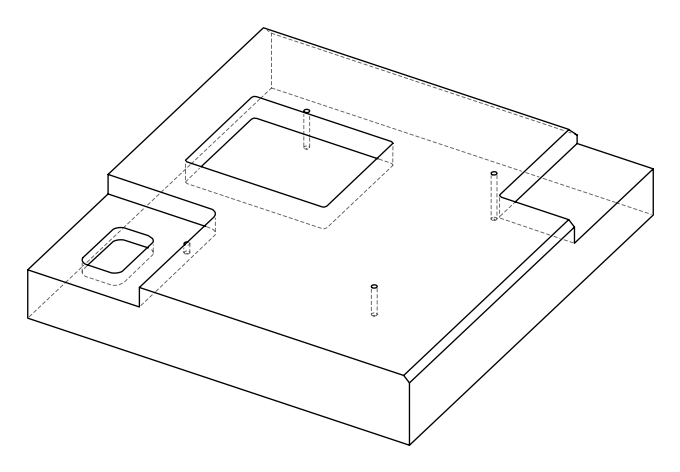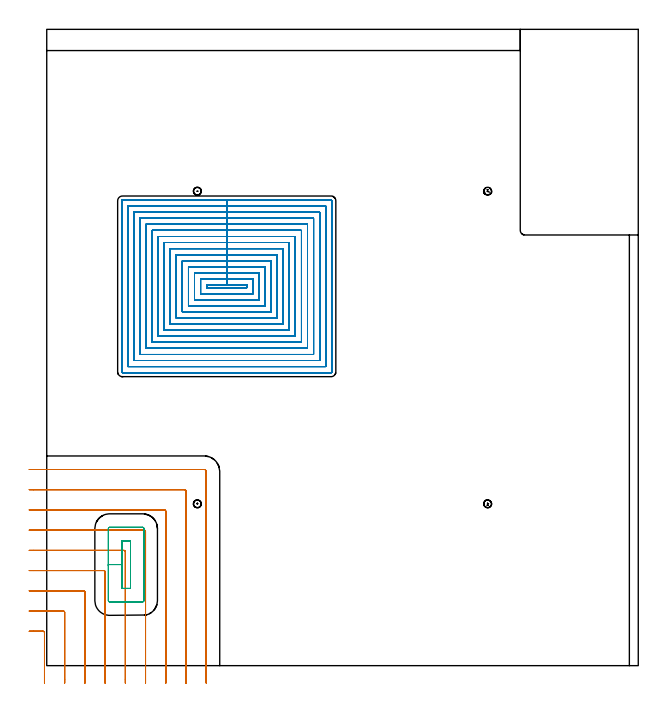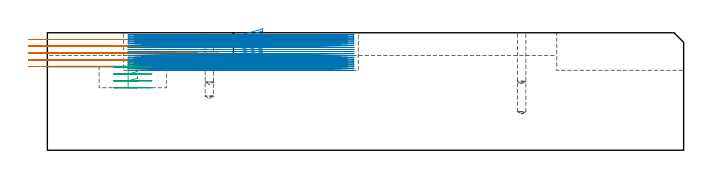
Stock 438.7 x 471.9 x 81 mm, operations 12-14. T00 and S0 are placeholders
(PLAN: 14 operations, 6 tool changes, 344.6 min)
(1 SPOT_DRILL | STEP1POCKET | NXT0321_9005460120000 | 0.03 min | 2495 mm3)
(2 SPOT_DRILL_1 | STEP1POCKET_1 | NXT0321_9005460120000 | 0.03 min | 0 mm3)
(3 SPOT_DRILL_2 | STEP1POCKET_2 | NXT0321_9005460120000 | 0.03 min | 0 mm3)
(4 SPOT_DRILL_3 | STEP1POCKET_3 | NXT0321_9005460120000 | 0.03 min | 0 mm3)
(5 DRILL_BLIND_HOLE_INTO_CENTER | STEP1POCKET | UGT0301_453 | 0.06 min | 302 mm3)
(6 DRILL_BLIND_HOLE_INTO_CENTER_1 | STEP1POCKET_1 | UGT0301_453 | 0.15 min | 883 mm3)
(7 DRILL_BLIND_HOLE_INTO_CENTER_2 | STEP1POCKET_2 | UGT0301_453 | 0.19 min | 1148 mm3)
(8 DRILL_BLIND_HOLE_INTO_CENTER_3 | STEP1POCKET_3 | UGT0301_453 | 0.23 min | 1426 mm3)
(9 AREA_MILL | FG_CHAMFER_SURFACE | UGT0205_001 | 7.84 min | 7038 mm3)
(10 AREA_MILL_1 | FG_CHAMFER_SURFACE_1 | UGT0205_001 | 17.13 min | 44196 mm3)
(11 MILL_CORNER_NOTCH_RECTANGULAR | CORNER_NOTCH_RECTANGULAR | NXT0201_008 | Follow Part, ap 1.5, ae 75% | 125.75 min | 344579 mm3)
(12 MILL_CORNER_NOTCH_RECTANGULAR_1 | CORNER_NOTCH_RECTANGULAR_1 | UGT0201_136 | Follow Part, ap 5, ae 75% | 16.54 min | 461700 mm3)
(13 MILL_RECTANGULAR_POCKET | POCKET_RECTANGULAR_STRAIGHT | NXT0201_008 | Follow Part, ap 1.5, ae 75% | 174.05 min | 561281 mm3)
(14 MILL_RECTANGULAR_POCKET_1 | POCKET_RECTANGULAR_STRAIGHT_1 | UGT0201_136 | Follow Part, ap 5, ae 75% | 2.54 min | 49487 mm3)
(TOOL NXT0321_9005460120000 | NC Spot Drill, 142deg, 12mm, Carbide, Uncoated | D12 PA142 FL30 Z2)
(TOOL UGT0301_453 | Carbide Drill 5.8 mm | D5.8 PA118 FL57 Z2)
(TOOL UGT0205_001 | Chamfer Mill 20 x 3 x 45 deg. | D20 FL50 Z2)
(TOOL NXT0201_008 | ENDMILL 6mm [2P460-0600-NA 1630] | D6 FL26 Z6)
(TOOL UGT0201_136 | Carbide End Mill 20.0 | D20 FL30 Z4)
(OP 12 MILL_CORNER_NOTCH_RECTANGULAR_1)
G17 G21 G94 G90
T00 M6
G54
G17 G0 G90 X-1.7 Y-12.854 S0 M3
G43 Z91. H0
Z76.34
G94 G1 Y-9.854 F250.
Y24.509 F500.
G3 X-2.692 Y25.5 R1.
G1 X-10.
X-13. F250.
G0 Z91.
X13.3 Y-13.
Z76.34
G1 Y-10.
Y39.508 F500.
G3 X12.308 Y40.5 R1.
G1 X-10.
X-13. F250.
G0 Z91.
X28.3 Y-13.
Z76.34
G1 Y-10.
Y54.507 F500.
G3 X27.307 Y55.5 R1.
G1 X-10.
X-13. F250.
G0 Z91.
X43.3 Y-13.
Z76.34
G1 Y-10.
Y69.507 F500.
G3 X42.307 Y70.5 R1.
G1 X-10.
X-13. F250.
G0 Z91.
X58.3 Y-13.
Z76.34
G1 Y-10.
Y84.506 F500.
G3 X57.306 Y85.5 R1.
G1 X-10.
X-13. F250.
G0 Z91.
X73.3 Y-13.
Z76.34
G1 Y-10.
Y99.506 F500.
G3 X72.306 Y100.5 R1.
G1 X-10.
X-13. F250.
G0 Z91.
X88.3 Y-13.
Z76.34
G1 Y-10.
Y114.506 F500.
G3 X87.306 Y115.5 R1.
G1 X-10.
X-13. F250.
G0 Z91.
X103.3 Y-13.
Z76.34
G1 Y-10.
Y129.505 F500.
G3 X102.305 Y130.5 R1.
G1 X-10.
X-13. F250.
G0 Z91.
X118.3 Y-13.
Z76.34
G1 Y-10.
Y143.9 F500.
G3 X116.7 Y145.5 R1.6
G1 X-10.
X-13. F250.
G0 Z91.
X-1.7 Y-12.854
Z71.68
G1 Y-9.854
Y24.509 F500.
G3 X-2.692 Y25.5 R1.
G1 X-10.
X-13. F250.
G0 Z91.
X13.3 Y-13.
Z71.68
G1 Y-10.
Y39.508 F500.
G3 X12.308 Y40.5 R1.
G1 X-10.
X-13. F250.
G0 Z91.
X28.3 Y-13.
Z71.68
G1 Y-10.
Y54.507 F500.
G3 X27.307 Y55.5 R1.
G1 X-10.
X-13. F250.
G0 Z91.
X43.3 Y-13.
Z71.68
G1 Y-10.
Y69.507 F500.
G3 X42.307 Y70.5 R1.
G1 X-10.
X-13. F250.
G0 Z91.
X58.3 Y-13.
Z71.68
G1 Y-10.
Y84.506 F500.
G3 X57.306 Y85.5 R1.
G1 X-10.
X-13. F250.
G0 Z91.
X73.3 Y-13.
Z71.68
G1 Y-10.
Y99.506 F500.
G3 X72.306 Y100.5 R1.
G1 X-10.
X-13. F250.
G0 Z91.
X88.3 Y-13.
Z71.68
G1 Y-10.
Y114.506 F500.
G3 X87.306 Y115.5 R1.
G1 X-10.
X-13. F250.
G0 Z91.
X103.3 Y-13.
Z71.68
G1 Y-10.
Y129.505 F500.
G3 X102.305 Y130.5 R1.
G1 X-10.
X-13. F250.
G0 Z91.
X118.3 Y-13.
Z71.68
G1 Y-10.
Y143.9 F500.
G3 X116.7 Y145.5 R1.6
G1 X-10.
X-13. F250.
G0 Z91.
X-1.7 Y-12.854
Z67.02
G1 Y-9.854
Y24.509 F500.
G3 X-2.691 Y25.5 R1.
G1 X-10.
X-13. F250.
G0 Z91.
X13.3 Y-13.
Z67.02
G1 Y-10.
Y39.508 F500.
G3 X12.308 Y40.5 R1.
G1 X-10.
X-13. F250.
G0 Z91.
X28.3 Y-13.
Z67.02
G1 Y-10.
Y54.507 F500.
G3 X27.307 Y55.5 R1.
G1 X-10.
X-13. F250.
G0 Z91.
X43.3 Y-13.
Z67.02
G1 Y-10.
Y69.507 F500.
G3 X42.307 Y70.5 R1.
G1 X-10.
X-13. F250.
G0 Z91.
X58.3 Y-13.
Z67.02
G1 Y-10.
Y84.506 F500.
G3 X57.306 Y85.5 R1.
G1 X-10.
X-13. F250.
G0 Z91.
X73.3 Y-13.
Z67.02
G1 Y-10.
Y99.506 F500.
G3 X72.306 Y100.5 R1.
G1 X-10.
X-13. F250.
G0 Z91.
X88.3 Y-13.
Z67.02
G1 Y-10.
Y114.506 F500.
G3 X87.306 Y115.5 R1.
G1 X-10.
X-13. F250.
G0 Z91.
X103.3 Y-13.
Z67.02
G1 Y-10.
Y129.505 F500.
G3 X102.305 Y130.5 R1.
G1 X-10.
X-13. F250.
G0 Z91.
X118.3 Y-13.
Z67.02
G1 Y-10.
Y143.9 F500.
G3 X116.7 Y145.5 R1.6
G1 X-10.
X-13. F250.
G0 Z91.
X-1.7 Y-12.854
Z62.36
G1 Y-9.854
Y24.509 F500.
G3 X-2.691 Y25.5 R1.
G1 X-10.
X-13. F250.
G0 Z91.
X13.3 Y-13.
Z62.36
G1 Y-10.
Y39.508 F500.
G3 X12.308 Y40.5 R1.
G1 X-10.
X-13. F250.
G0 Z91.
X28.3 Y-13.
Z62.36
G1 Y-10.
Y54.507 F500.
G3 X27.307 Y55.5 R1.
G1 X-10.
X-13. F250.
G0 Z91.
X43.3 Y-13.
Z62.36
G1 Y-10.
Y69.507 F500.
G3 X42.307 Y70.5 R1.
G1 X-10.
X-13. F250.
G0 Z91.
X58.3 Y-13.
Z62.36
G1 Y-10.
Y84.506 F500.
G3 X57.307 Y85.5 R1.
G1 X-10.
X-13. F250.
G0 Z91.
X73.3 Y-13.
Z62.36
G1 Y-10.
Y99.506 F500.
G3 X72.306 Y100.5 R1.
G1 X-10.
X-13. F250.
G0 Z91.
X88.3 Y-13.
Z62.36
G1 Y-10.
Y114.506 F500.
G3 X87.306 Y115.5 R1.
G1 X-10.
X-13. F250.
G0 Z91.
X103.3 Y-13.
Z62.36
G1 Y-10.
Y129.505 F500.
G3 X102.305 Y130.5 R1.
G1 X-10.
X-13. F250.
G0 Z91.
X118.3 Y-13.
Z62.36
G1 Y-10.
Y143.9 F500.
G3 X116.7 Y145.5 R1.6
G1 X-10.
X-13. F250.
G0 Z91.
X-1.7 Y-12.854
Z57.7
G1 Y-9.854
Y24.509 F500.
G3 X-2.692 Y25.5 R1.
G1 X-10.
X-13. F250.
G0 Z91.
X13.3 Y-13.
Z57.7
G1 Y-10.
Y39.508 F500.
G3 X12.308 Y40.5 R1.
G1 X-10.
X-13. F250.
G0 Z91.
X28.3 Y-13.
Z57.7
G1 Y-10.
Y54.507 F500.
G3 X27.307 Y55.5 R1.
G1 X-10.
X-13. F250.
G0 Z91.
X43.3 Y-13.
Z57.7
G1 Y-10.
Y69.507 F500.
G3 X42.307 Y70.5 R1.
G1 X-10.
X-13. F250.
G0 Z91.
X58.3 Y-13.
Z57.7
G1 Y-10.
Y84.506 F500.
G3 X57.306 Y85.5 R1.
G1 X-10.
X-13. F250.
G0 Z91.
X73.3 Y-13.
Z57.7
G1 Y-10.
Y99.506 F500.
G3 X72.306 Y100.5 R1.
G1 X-10.
X-13. F250.
G0 Z91.
X88.3 Y-13.
Z57.7
G1 Y-10.
Y114.506 F500.
G3 X87.306 Y115.5 R1.
G1 X-10.
X-13. F250.
G0 Z91.
X103.3 Y-13.
Z57.7
G1 Y-10.
Y129.505 F500.
G3 X102.305 Y130.5 R1.
G1 X-10.
X-13. F250.
G0 Z91.
X118.3 Y-13.
Z57.7
G1 Y-10.
Y143.9 F500.
G3 X116.7 Y145.5 R1.6
G1 X-10.
X-13. F250.
G0 Z91.
M5
M2
(OP 13 MILL_RECTANGULAR_POCKET)
G17 G21 G94 G90
T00 M6
G54
G17 G0 G90 X148.4 Y280.634 S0 M3
G43 Z91. H1
Z84.
G94 G1 Y282.3 Z83.553 F250.
X133.5 Z79.561
X118.6 F500.
Y280.3
X148.4
Y282.3
X133.5
Y286.8
X114.1
Y275.8
X152.9
Y286.8
X133.5
Y291.3
X109.6
Y271.3
X157.4
Y291.3
X133.5
Y295.8
X105.1
Y266.8
X161.9
Y295.8
X133.5
Y300.3
X100.6
Y262.3
X166.4
Y300.3
X133.5
Y304.8
X96.1
Y257.8
X170.9
Y304.8
X133.5
Y309.3
X91.6
Y253.3
X175.4
Y309.3
X133.5
Y313.8
X87.1
Y248.8
X179.9
Y313.8
X133.5
Y318.3
X82.6
Y244.3
X184.4
Y318.3
X133.5
Y322.8
X78.1
Y239.8
X188.9
Y322.8
X133.5
Y327.3
X73.6
Y235.3
X193.4
Y327.3
X133.5
Y331.8
X69.1
Y230.8
X197.9
Y331.8
X133.5
Y336.3
X64.6
Y226.3
X202.4
Y336.3
X133.5
Y340.8
X60.1
Y221.8
X206.9
Y340.8
X133.5
Y345.3
X56.1
G3 X55.6 Y344.8 R0.5
G1 Y217.8
G3 X56.1 Y217.3 R0.5
G1 X210.9
G3 X211.4 Y217.8 R0.5
G1 Y344.8
G3 X210.9 Y345.3 R0.5
G1 X133.5
X132.5
G0 X148.4 Y280.634 Z82.561
G1 Y282.3 Z82.115 F250.
X133.5 Z78.122
X118.6 F500.
Y280.3
X148.4
Y282.3
X133.5
Y286.8
X114.1
Y275.8
X152.9
Y286.8
X133.5
Y291.3
X109.6
Y271.3
X157.4
Y291.3
X133.5
Y295.8
X105.1
Y266.8
X161.9
Y295.8
X133.5
Y300.3
X100.6
Y262.3
X166.4
Y300.3
X133.5
Y304.8
X96.1
Y257.8
X170.9
Y304.8
X133.5
Y309.3
X91.6
Y253.3
X175.4
Y309.3
X133.5
Y313.8
X87.1
Y248.8
X179.9
Y313.8
X133.5
Y318.3
X82.6
Y244.3
X184.4
Y318.3
X133.5
Y322.8
X78.1
Y239.8
X188.9
Y322.8
X133.5
Y327.3
X73.6
Y235.3
X193.4
Y327.3
X133.5
Y331.8
X69.1
Y230.8
X197.9
Y331.8
X133.5
Y336.3
X64.6
Y226.3
X202.4
Y336.3
X133.5
Y340.8
X60.1
Y221.8
X206.9
Y340.8
X133.5
Y345.3
X56.1
G3 X55.6 Y344.8 R0.5
G1 Y217.8
G3 X56.1 Y217.3 R0.5
G1 X210.9
G3 X211.4 Y217.8 R0.5
G1 Y344.8
G3 X210.9 Y345.3 R0.5
G1 X133.5
X132.5
G0 X148.4 Y280.634 Z81.122
G1 Y282.3 Z80.676 F250.
X133.5 Z76.683
X118.6 F500.
Y280.3
X148.4
Y282.3
X133.5
Y286.8
X114.1
Y275.8
X152.9
Y286.8
X133.5
Y291.3
X109.6
Y271.3
X157.4
Y291.3
X133.5
Y295.8
X105.1
Y266.8
X161.9
Y295.8
X133.5
Y300.3
X100.6
Y262.3
X166.4
Y300.3
X133.5
Y304.8
X96.1
Y257.8
X170.9
Y304.8
X133.5
Y309.3
X91.6
Y253.3
X175.4
Y309.3
X133.5
Y313.8
X87.1
Y248.8
X179.9
Y313.8
X133.5
Y318.3
X82.6
Y244.3
X184.4
Y318.3
X133.5
Y322.8
X78.1
Y239.8
X188.9
Y322.8
X133.5
Y327.3
X73.6
Y235.3
X193.4
Y327.3
X133.5
Y331.8
X69.1
Y230.8
X197.9
Y331.8
X133.5
Y336.3
X64.6
Y226.3
X202.4
Y336.3
X133.5
Y340.8
X60.1
Y221.8
X206.9
Y340.8
X133.5
Y345.3
X56.1
G3 X55.6 Y344.8 R0.5
G1 Y217.8
G3 X56.1 Y217.3 R0.5
G1 X210.9
G3 X211.4 Y217.8 R0.5
G1 Y344.8
G3 X210.9 Y345.3 R0.5
G1 X133.5
X132.5
G0 X148.4 Y280.634 Z79.683
G1 Y282.3 Z79.237 F250.
X133.5 Z75.244
X118.6 F500.
Y280.3
X148.4
Y282.3
X133.5
Y286.8
X114.1
Y275.8
X152.9
Y286.8
X133.5
Y291.3
X109.6
Y271.3
X157.4
Y291.3
X133.5
Y295.8
X105.1
Y266.8
X161.9
Y295.8
X133.5
Y300.3
X100.6
Y262.3
X166.4
Y300.3
X133.5
Y304.8
X96.1
Y257.8
X170.9
Y304.8
X133.5
Y309.3
X91.6
Y253.3
X175.4
Y309.3
X133.5
Y313.8
X87.1
Y248.8
X179.9
Y313.8
X133.5
Y318.3
X82.6
Y244.3
X184.4
Y318.3
X133.5
Y322.8
X78.1
Y239.8
X188.9
Y322.8
X133.5
Y327.3
X73.6
Y235.3
X193.4
Y327.3
X133.5
Y331.8
X69.1
Y230.8
X197.9
Y331.8
X133.5
Y336.3
X64.6
Y226.3
X202.4
Y336.3
X133.5
Y340.8
X60.1
Y221.8
X206.9
Y340.8
X133.5
Y345.3
X56.1
G3 X55.6 Y344.8 R0.5
G1 Y217.8
G3 X56.1 Y217.3 R0.5
G1 X210.9
G3 X211.4 Y217.8 R0.5
G1 Y344.8
G3 X210.9 Y345.3 R0.5
G1 X133.5
X132.5
G0 X148.4 Y280.634 Z78.244
G1 Y282.3 Z77.798 F250.
X133.5 Z73.805
X118.6 F500.
Y280.3
X148.4
Y282.3
X133.5
Y286.8
X114.1
Y275.8
X152.9
Y286.8
X133.5
Y291.3
X109.6
Y271.3
X157.4
Y291.3
X133.5
Y295.8
X105.1
Y266.8
X161.9
Y295.8
X133.5
Y300.3
X100.6
Y262.3
X166.4
Y300.3
X133.5
Y304.8
X96.1
Y257.8
X170.9
Y304.8
X133.5
Y309.3
X91.6
Y253.3
X175.4
Y309.3
X133.5
Y313.8
X87.1
Y248.8
X179.9
Y313.8
X133.5
Y318.3
X82.6
Y244.3
X184.4
Y318.3
X133.5
Y322.8
X78.1
Y239.8
X188.9
Y322.8
X133.5
Y327.3
X73.6
Y235.3
X193.4
Y327.3
X133.5
Y331.8
X69.1
Y230.8
X197.9
Y331.8
X133.5
Y336.3
X64.6
Y226.3
X202.4
Y336.3
X133.5
Y340.8
X60.1
Y221.8
X206.9
Y340.8
X133.5
Y345.3
X56.1
G3 X55.6 Y344.8 R0.5
G1 Y217.8
G3 X56.1 Y217.3 R0.5
G1 X210.9
G3 X211.4 Y217.8 R0.5
G1 Y344.8
G3 X210.9 Y345.3 R0.5
G1 X133.5
X132.5
G0 X148.4 Y280.634 Z76.805
G1 Y282.3 Z76.359 F250.
X133.5 Z72.367
X118.6 F500.
Y280.3
X148.4
Y282.3
X133.5
Y286.8
X114.1
Y275.8
X152.9
Y286.8
X133.5
Y291.3
X109.6
Y271.3
X157.4
Y291.3
X133.5
Y295.8
X105.1
Y266.8
X161.9
Y295.8
X133.5
Y300.3
X100.6
Y262.3
X166.4
Y300.3
X133.5
Y304.8
X96.1
Y257.8
X170.9
Y304.8
X133.5
Y309.3
X91.6
Y253.3
X175.4
Y309.3
X133.5
Y313.8
X87.1
Y248.8
X179.9
Y313.8
X133.5
Y318.3
X82.6
Y244.3
X184.4
Y318.3
X133.5
Y322.8
X78.1
Y239.8
X188.9
Y322.8
X133.5
Y327.3
X73.6
Y235.3
X193.4
Y327.3
X133.5
Y331.8
X69.1
Y230.8
X197.9
Y331.8
X133.5
Y336.3
X64.6
Y226.3
X202.4
Y336.3
X133.5
Y340.8
X60.1
Y221.8
X206.9
Y340.8
X133.5
Y345.3
X56.1
G3 X55.6 Y344.8 R0.5
G1 Y217.8
G3 X56.1 Y217.3 R0.5
G1 X210.9
G3 X211.4 Y217.8 R0.5
G1 Y344.8
G3 X210.9 Y345.3 R0.5
G1 X133.5
X132.5
G0 X148.4 Y280.634 Z75.367
G1 Y282.3 Z74.92 F250.
X133.5 Z70.928
X118.6 F500.
Y280.3
X148.4
Y282.3
X133.5
Y286.8
X114.1
Y275.8
X152.9
Y286.8
X133.5
Y291.3
X109.6
Y271.3
X157.4
Y291.3
X133.5
Y295.8
X105.1
Y266.8
X161.9
Y295.8
X133.5
Y300.3
X100.6
Y262.3
X166.4
Y300.3
X133.5
Y304.8
X96.1
Y257.8
X170.9
Y304.8
X133.5
Y309.3
X91.6
Y253.3
X175.4
Y309.3
X133.5
Y313.8
X87.1
Y248.8
X179.9
Y313.8
X133.5
Y318.3
X82.6
Y244.3
X184.4
Y318.3
X133.5
Y322.8
X78.1
Y239.8
X188.9
Y322.8
X133.5
Y327.3
X73.6
Y235.3
X193.4
Y327.3
X133.5
Y331.8
X69.1
Y230.8
X197.9
Y331.8
X133.5
Y336.3
X64.6
Y226.3
X202.4
Y336.3
X133.5
Y340.8
X60.1
Y221.8
X206.9
Y340.8
X133.5
Y345.3
X56.1
G3 X55.6 Y344.8 R0.5
G1 Y217.8
G3 X56.1 Y217.3 R0.5
G1 X210.9
G3 X211.4 Y217.8 R0.5
G1 Y344.8
G3 X210.9 Y345.3 R0.5
G1 X133.5
X132.5
G0 X148.4 Y280.634 Z73.928
G1 Y282.3 Z73.481 F250.
X133.5 Z69.489
X118.6 F500.
Y280.3
X148.4
Y282.3
X133.5
Y286.8
X114.1
Y275.8
X152.9
Y286.8
X133.5
Y291.3
X109.6
Y271.3
X157.4
Y291.3
X133.5
Y295.8
X105.1
Y266.8
X161.9
Y295.8
X133.5
Y300.3
X100.6
Y262.3
X166.4
Y300.3
X133.5
Y304.8
X96.1
Y257.8
X170.9
Y304.8
X133.5
Y309.3
X91.6
Y253.3
X175.4
Y309.3
X133.5
Y313.8
X87.1
Y248.8
X179.9
Y313.8
X133.5
Y318.3
X82.6
Y244.3
X184.4
Y318.3
X133.5
Y322.8
X78.1
Y239.8
X188.9
Y322.8
X133.5
Y327.3
X73.6
Y235.3
X193.4
Y327.3
X133.5
Y331.8
X69.1
Y230.8
X197.9
Y331.8
X133.5
Y336.3
X64.6
Y226.3
X202.4
Y336.3
X133.5
Y340.8
X60.1
Y221.8
X206.9
Y340.8
X133.5
Y345.3
X56.1
G3 X55.6 Y344.8 R0.5
G1 Y217.8
G3 X56.1 Y217.3 R0.5
G1 X210.9
G3 X211.4 Y217.8 R0.5
G1 Y344.8
G3 X210.9 Y345.3 R0.5
G1 X133.5
X132.5
G0 X148.4 Y280.634 Z72.489
G1 Y282.3 Z72.042 F250.
X133.5 Z68.05
X118.6 F500.
Y280.3
X148.4
Y282.3
X133.5
Y286.8
X114.1
Y275.8
X152.9
Y286.8
X133.5
Y291.3
X109.6
Y271.3
X157.4
Y291.3
X133.5
Y295.8
X105.1
Y266.8
X161.9
Y295.8
X133.5
Y300.3
X100.6
Y262.3
X166.4
Y300.3
X133.5
Y304.8
X96.1
Y257.8
X170.9
Y304.8
X133.5
Y309.3
X91.6
Y253.3
X175.4
Y309.3
X133.5
Y313.8
X87.1
Y248.8
X179.9
Y313.8
X133.5
Y318.3
X82.6
Y244.3
X184.4
Y318.3
X133.5
Y322.8
X78.1
Y239.8
X188.9
Y322.8
X133.5
Y327.3
X73.6
Y235.3
X193.4
Y327.3
X133.5
Y331.8
X69.1
Y230.8
X197.9
Y331.8
X133.5
Y336.3
X64.6
Y226.3
X202.4
Y336.3
X133.5
Y340.8
X60.1
Y221.8
X206.9
Y340.8
X133.5
Y345.3
X56.1
G3 X55.6 Y344.8 R0.5
G1 Y217.8
G3 X56.1 Y217.3 R0.5
G1 X210.9
G3 X211.4 Y217.8 R0.5
G1 Y344.8
G3 X210.9 Y345.3 R0.5
G1 X133.5
X132.5
G0 X148.4 Y280.634 Z71.05
G1 Y282.3 Z70.604 F250.
X133.5 Z66.611
X118.6 F500.
Y280.3
X148.4
Y282.3
X133.5
Y286.8
X114.1
Y275.8
X152.9
Y286.8
X133.5
Y291.3
X109.6
Y271.3
X157.4
Y291.3
X133.5
Y295.8
X105.1
Y266.8
X161.9
Y295.8
X133.5
Y300.3
X100.6
Y262.3
X166.4
Y300.3
X133.5
Y304.8
X96.1
Y257.8
X170.9
Y304.8
X133.5
Y309.3
X91.6
Y253.3
X175.4
Y309.3
X133.5
Y313.8
X87.1
Y248.8
X179.9
Y313.8
X133.5
Y318.3
X82.6
Y244.3
X184.4
Y318.3
X133.5
Y322.8
X78.1
Y239.8
X188.9
Y322.8
X133.5
Y327.3
X73.6
Y235.3
X193.4
Y327.3
X133.5
Y331.8
X69.1
Y230.8
X197.9
Y331.8
X133.5
Y336.3
X64.6
Y226.3
X202.4
Y336.3
X133.5
Y340.8
X60.1
Y221.8
X206.9
Y340.8
X133.5
Y345.3
X56.1
G3 X55.6 Y344.8 R0.5
G1 Y217.8
G3 X56.1 Y217.3 R0.5
G1 X210.9
G3 X211.4 Y217.8 R0.5
G1 Y344.8
G3 X210.9 Y345.3 R0.5
G1 X133.5
X132.5
G0 X148.4 Y280.634 Z69.611
G1 Y282.3 Z69.165 F250.
X133.5 Z65.172
X118.6 F500.
Y280.3
X148.4
Y282.3
X133.5
Y286.8
X114.1
Y275.8
X152.9
Y286.8
X133.5
Y291.3
X109.6
Y271.3
X157.4
Y291.3
X133.5
Y295.8
X105.1
Y266.8
X161.9
Y295.8
X133.5
Y300.3
X100.6
Y262.3
X166.4
Y300.3
X133.5
Y304.8
X96.1
Y257.8
X170.9
Y304.8
X133.5
Y309.3
X91.6
Y253.3
X175.4
Y309.3
X133.5
Y313.8
X87.1
Y248.8
X179.9
Y313.8
X133.5
Y318.3
X82.6
Y244.3
X184.4
Y318.3
X133.5
Y322.8
X78.1
Y239.8
X188.9
Y322.8
X133.5
Y327.3
X73.6
Y235.3
X193.4
Y327.3
X133.5
Y331.8
X69.1
Y230.8
X197.9
Y331.8
X133.5
Y336.3
X64.6
Y226.3
X202.4
Y336.3
X133.5
Y340.8
X60.1
Y221.8
X206.9
Y340.8
X133.5
Y345.3
X56.1
G3 X55.6 Y344.8 R0.5
G1 Y217.8
G3 X56.1 Y217.3 R0.5
G1 X210.9
G3 X211.4 Y217.8 R0.5
G1 Y344.8
G3 X210.9 Y345.3 R0.5
G1 X133.5
X132.5
G0 X148.4 Y280.634 Z68.172
G1 Y282.3 Z67.726 F250.
X133.5 Z63.733
X118.6 F500.
Y280.3
X148.4
Y282.3
X133.5
Y286.8
X114.1
Y275.8
X152.9
Y286.8
X133.5
Y291.3
X109.6
Y271.3
X157.4
Y291.3
X133.5
Y295.8
X105.1
Y266.8
X161.9
Y295.8
X133.5
Y300.3
X100.6
Y262.3
X166.4
Y300.3
X133.5
Y304.8
X96.1
Y257.8
X170.9
Y304.8
X133.5
Y309.3
X91.6
Y253.3
X175.4
Y309.3
X133.5
Y313.8
X87.1
Y248.8
X179.9
Y313.8
X133.5
Y318.3
X82.6
Y244.3
X184.4
Y318.3
X133.5
Y322.8
X78.1
Y239.8
X188.9
Y322.8
X133.5
Y327.3
X73.6
Y235.3
X193.4
Y327.3
X133.5
Y331.8
X69.1
Y230.8
X197.9
Y331.8
X133.5
Y336.3
X64.6
Y226.3
X202.4
Y336.3
X133.5
Y340.8
X60.1
Y221.8
X206.9
Y340.8
X133.5
Y345.3
X56.1
G3 X55.6 Y344.8 R0.5
G1 Y217.8
G3 X56.1 Y217.3 R0.5
G1 X210.9
G3 X211.4 Y217.8 R0.5
G1 Y344.8
G3 X210.9 Y345.3 R0.5
G1 X133.5
X132.5
G0 X148.4 Y280.634 Z66.733
G1 Y282.3 Z66.287 F250.
X133.5 Z62.294
X118.6 F500.
Y280.3
X148.4
Y282.3
X133.5
Y286.8
X114.1
Y275.8
X152.9
Y286.8
X133.5
Y291.3
X109.6
Y271.3
X157.4
Y291.3
X133.5
Y295.8
X105.1
Y266.8
X161.9
Y295.8
X133.5
Y300.3
X100.6
Y262.3
X166.4
Y300.3
X133.5
Y304.8
X96.1
Y257.8
X170.9
Y304.8
X133.5
Y309.3
X91.6
Y253.3
X175.4
Y309.3
X133.5
Y313.8
X87.1
Y248.8
X179.9
Y313.8
X133.5
Y318.3
X82.6
Y244.3
X184.4
Y318.3
X133.5
Y322.8
X78.1
Y239.8
X188.9
Y322.8
X133.5
Y327.3
X73.6
Y235.3
X193.4
Y327.3
X133.5
Y331.8
X69.1
Y230.8
X197.9
Y331.8
X133.5
Y336.3
X64.6
Y226.3
X202.4
Y336.3
X133.5
Y340.8
X60.1
Y221.8
X206.9
Y340.8
X133.5
Y345.3
X56.1
G3 X55.6 Y344.8 R0.5
G1 Y217.8
G3 X56.1 Y217.3 R0.5
G1 X210.9
G3 X211.4 Y217.8 R0.5
G1 Y344.8
G3 X210.9 Y345.3 R0.5
G1 X133.5
X132.5
G0 X148.4 Y280.634 Z65.294
G1 Y282.3 Z64.848 F250.
X133.5 Z60.856
X118.6 F500.
Y280.3
X148.4
Y282.3
X133.5
Y286.8
X114.1
Y275.8
X152.9
Y286.8
X133.5
Y291.3
X109.6
Y271.3
X157.4
Y291.3
X133.5
Y295.8
X105.1
Y266.8
X161.9
Y295.8
X133.5
Y300.3
X100.6
Y262.3
X166.4
Y300.3
X133.5
Y304.8
X96.1
Y257.8
X170.9
Y304.8
X133.5
Y309.3
X91.6
Y253.3
X175.4
Y309.3
X133.5
Y313.8
X87.1
Y248.8
X179.9
Y313.8
X133.5
Y318.3
X82.6
Y244.3
X184.4
Y318.3
X133.5
Y322.8
X78.1
Y239.8
X188.9
Y322.8
X133.5
Y327.3
X73.6
Y235.3
X193.4
Y327.3
X133.5
Y331.8
X69.1
Y230.8
X197.9
Y331.8
X133.5
Y336.3
X64.6
Y226.3
X202.4
Y336.3
X133.5
Y340.8
X60.1
Y221.8
X206.9
Y340.8
X133.5
Y345.3
X56.1
G3 X55.6 Y344.8 R0.5
G1 Y217.8
G3 X56.1 Y217.3 R0.5
G1 X210.9
G3 X211.4 Y217.8 R0.5
G1 Y344.8
G3 X210.9 Y345.3 R0.5
G1 X133.5
X132.5
G0 X148.4 Y280.634 Z63.856
G1 Y282.3 Z63.409 F250.
X133.5 Z59.417
X118.6 F500.
Y280.3
X148.4
Y282.3
X133.5
Y286.8
X114.1
Y275.8
X152.9
Y286.8
X133.5
Y291.3
X109.6
Y271.3
X157.4
Y291.3
X133.5
Y295.8
X105.1
Y266.8
X161.9
Y295.8
X133.5
Y300.3
X100.6
Y262.3
X166.4
Y300.3
X133.5
Y304.8
X96.1
Y257.8
X170.9
Y304.8
X133.5
Y309.3
X91.6
Y253.3
X175.4
Y309.3
X133.5
Y313.8
X87.1
Y248.8
X179.9
Y313.8
X133.5
Y318.3
X82.6
Y244.3
X184.4
Y318.3
X133.5
Y322.8
X78.1
Y239.8
X188.9
Y322.8
X133.5
Y327.3
X73.6
Y235.3
X193.4
Y327.3
X133.5
Y331.8
X69.1
Y230.8
X197.9
Y331.8
X133.5
Y336.3
X64.6
Y226.3
X202.4
Y336.3
X133.5
Y340.8
X60.1
Y221.8
X206.9
Y340.8
X133.5
Y345.3
X56.1
G3 X55.6 Y344.8 R0.5
G1 Y217.8
G3 X56.1 Y217.3 R0.5
G1 X210.9
G3 X211.4 Y217.8 R0.5
G1 Y344.8
G3 X210.9 Y345.3 R0.5
G1 X133.5
X132.5
G0 X148.4 Y280.634 Z62.417
G1 Y282.3 Z61.97 F250.
X133.5 Z57.978
X118.6 F500.
Y280.3
X148.4
Y282.3
X133.5
Y286.8
X114.1
Y275.8
X152.9
Y286.8
X133.5
Y291.3
X109.6
Y271.3
X157.4
Y291.3
X133.5
Y295.8
X105.1
Y266.8
X161.9
Y295.8
X133.5
Y300.3
X100.6
Y262.3
X166.4
Y300.3
X133.5
Y304.8
X96.1
Y257.8
X170.9
Y304.8
X133.5
Y309.3
X91.6
Y253.3
X175.4
Y309.3
X133.5
Y313.8
X87.1
Y248.8
X179.9
Y313.8
X133.5
Y318.3
X82.6
Y244.3
X184.4
Y318.3
X133.5
Y322.8
X78.1
Y239.8
X188.9
Y322.8
X133.5
Y327.3
X73.6
Y235.3
X193.4
Y327.3
X133.5
Y331.8
X69.1
Y230.8
X197.9
Y331.8
X133.5
Y336.3
X64.6
Y226.3
X202.4
Y336.3
X133.5
Y340.8
X60.1
Y221.8
X206.9
Y340.8
X133.5
Y345.3
X56.1
G3 X55.6 Y344.8 R0.5
G1 Y217.8
G3 X56.1 Y217.3 R0.5
G1 X210.9
G3 X211.4 Y217.8 R0.5
G1 Y344.8
G3 X210.9 Y345.3 R0.5
G1 X133.5
X132.5
G0 X148.4 Y280.634 Z60.978
G1 Y282.3 Z60.531 F250.
X133.5 Z56.539
X118.6 F500.
Y280.3
X148.4
Y282.3
X133.5
Y286.8
X114.1
Y275.8
X152.9
Y286.8
X133.5
Y291.3
X109.6
Y271.3
X157.4
Y291.3
X133.5
Y295.8
X105.1
Y266.8
X161.9
Y295.8
X133.5
Y300.3
X100.6
Y262.3
X166.4
Y300.3
X133.5
Y304.8
X96.1
Y257.8
X170.9
Y304.8
X133.5
Y309.3
X91.6
Y253.3
X175.4
Y309.3
X133.5
Y313.8
X87.1
Y248.8
X179.9
Y313.8
X133.5
Y318.3
X82.6
Y244.3
X184.4
Y318.3
X133.5
Y322.8
X78.1
Y239.8
X188.9
Y322.8
X133.5
Y327.3
X73.6
Y235.3
X193.4
Y327.3
X133.5
Y331.8
X69.1
Y230.8
X197.9
Y331.8
X133.5
Y336.3
X64.6
Y226.3
X202.4
Y336.3
X133.5
Y340.8
X60.1
Y221.8
X206.9
Y340.8
X133.5
Y345.3
X56.1
G3 X55.6 Y344.8 R0.5
G1 Y217.8
G3 X56.1 Y217.3 R0.5
G1 X210.9
G3 X211.4 Y217.8 R0.5
G1 Y344.8
G3 X210.9 Y345.3 R0.5
G1 X133.5
X132.5
G0 X148.4 Y280.634 Z59.539
G1 Y282.3 Z59.092 F250.
X133.5 Z55.1
X118.6 F500.
Y280.3
X148.4
Y282.3
X133.5
Y286.8
X114.1
Y275.8
X152.9
Y286.8
X133.5
Y291.3
X109.6
Y271.3
X157.4
Y291.3
X133.5
Y295.8
X105.1
Y266.8
X161.9
Y295.8
X133.5
Y300.3
X100.6
Y262.3
X166.4
Y300.3
X133.5
Y304.8
X96.1
Y257.8
X170.9
Y304.8
X133.5
Y309.3
X91.6
Y253.3
X175.4
Y309.3
X133.5
Y313.8
X87.1
Y248.8
X179.9
Y313.8
X133.5
Y318.3
X82.6
Y244.3
X184.4
Y318.3
X133.5
Y322.8
X78.1
Y239.8
X188.9
Y322.8
X133.5
Y327.3
X73.6
Y235.3
X193.4
Y327.3
X133.5
Y331.8
X69.1
Y230.8
X197.9
Y331.8
X133.5
Y336.3
X64.6
Y226.3
X202.4
Y336.3
X133.5
Y340.8
X60.1
Y221.8
X206.9
Y340.8
X133.5
Y345.3
X56.1
G3 X55.6 Y344.8 R0.5
G1 Y217.8
G3 X56.1 Y217.3 R0.5
G1 X210.9
G3 X211.4 Y217.8 R0.5
G1 Y344.8
G3 X210.9 Y345.3 R0.5
G1 X133.5
X132.5
G0 Z91.
M5
M2
(OP 14 MILL_RECTANGULAR_POCKET_1)
G17 G21 G94 G90
T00 M6
G54
G17 G0 G90 X62.1 Y87.773 S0 M3
G43 Z91. H0
Z65.05
G94 G1 Y92.6 Z63.757 F250.
X55.7 Z62.042
Y74.95 Z57.312
Y57.3 F500.
X62.1
Y92.6
X55.7
Y74.95
X45.7
Y48.3
G3 X46.7 Y47.3 R1.
G1 X71.1
G3 X72.1 Y48.3 R1.
G1 Y101.6
G3 X71.1 Y102.6 R1.
G1 X46.7
G3 X45.7 Y101.6 R1.
G1 Y74.95
Y73.95
G0 X62.1 Y87.773 Z60.312
G1 Y92.6 Z59.019 F250.
X55.7 Z57.304
Y74.95 Z52.575
Y57.3 F500.
X62.1
Y92.6
X55.7
Y74.95
X45.7
Y48.3
G3 X46.7 Y47.3 R1.
G1 X71.1
G3 X72.1 Y48.3 R1.
G1 Y101.6
G3 X71.1 Y102.6 R1.
G1 X46.7
G3 X45.7 Y101.6 R1.
G1 Y74.95
Y73.95
G0 X62.1 Y87.773 Z55.575
G1 Y92.6 Z54.282 F250.
X55.7 Z52.567
Y74.95 Z47.837
Y57.3 F500.
X62.1
Y92.6
X55.7
Y74.95
X45.7
Y48.3
G3 X46.7 Y47.3 R1.
G1 X71.1
G3 X72.1 Y48.3 R1.
G1 Y101.6
G3 X71.1 Y102.6 R1.
G1 X46.7
G3 X45.7 Y101.6 R1.
G1 Y74.95
Y73.95
G0 X62.1 Y87.773 Z50.837
G1 Y92.6 Z49.544 F250.
X55.7 Z47.829
Y74.95 Z43.1
Y57.3 F500.
X62.1
Y92.6
X55.7
Y74.95
X45.7
Y48.3
G3 X46.7 Y47.3 R1.
G1 X71.1
G3 X72.1 Y48.3 R1.
G1 Y101.6
G3 X71.1 Y102.6 R1.
G1 X46.7
G3 X45.7 Y101.6 R1.
G1 Y74.95
Y73.95
G0 Z91.
M5
M2
